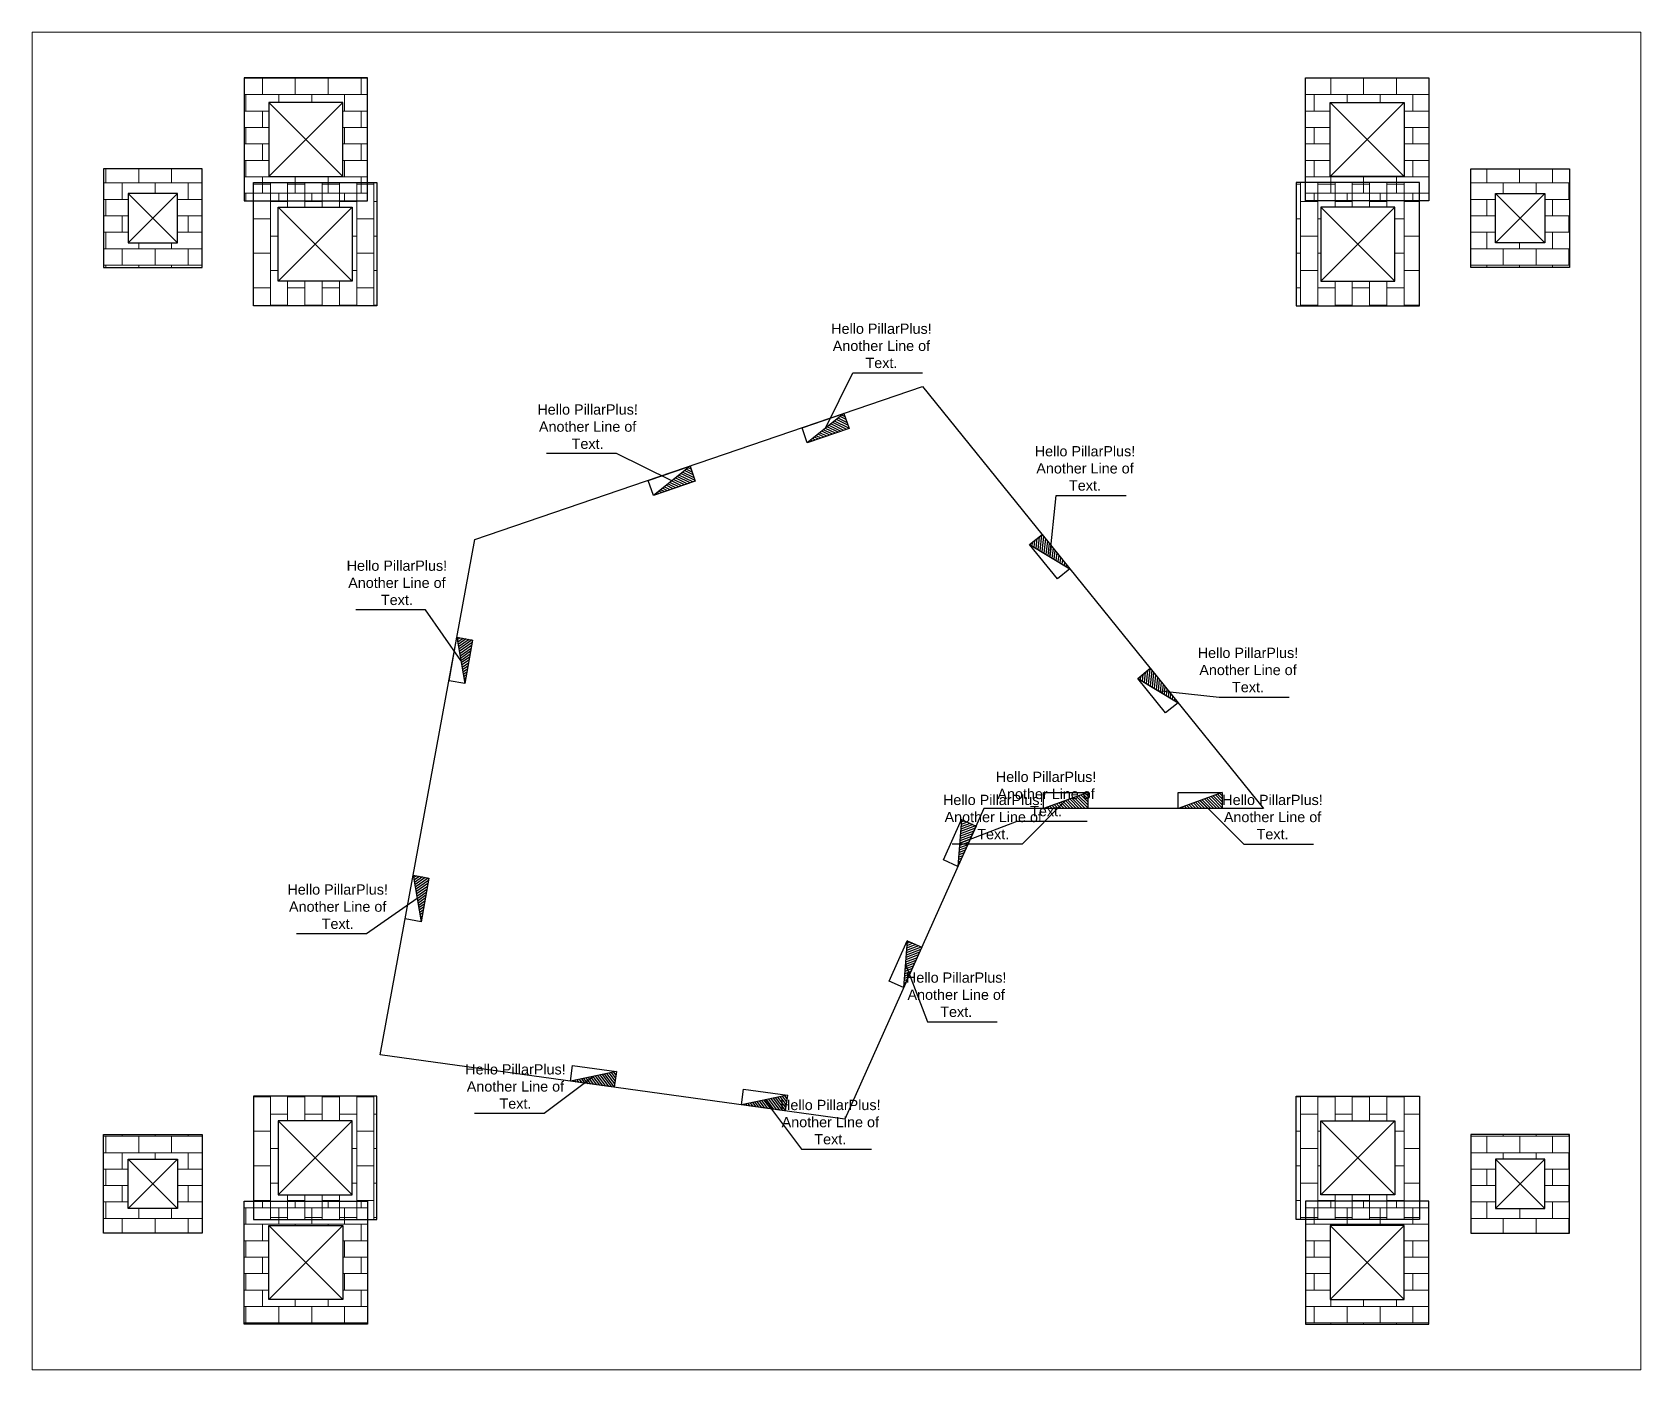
# Model space of a CAD drawing. Header units: millimetres. Extents: x 390 to 782, y 255 to 581.
import ezdxf

# ---------------------------------------------------------------- set-up
doc = ezdxf.new("R2010")
doc.units = ezdxf.units.MM
for name, color, linetype, lineweight in [('PP-OUTER', 4, 'Continuous', 15), ('PP-RWP', 150, 'Continuous', 15), ('PP-SWP', 1, 'Continuous', 20), ('PP-WWP', 3, 'Continuous', 20), ('SB', 6, 'Continuous', 30)]:
    doc.layers.add(name, color=color, linetype=linetype, lineweight=lineweight)
doc.layers.add('PP-ROOM', color=11, linetype='Continuous')
doc.layers.add('TextLayer', color=7, linetype='Continuous')
doc.styles.get("Standard").update_dxf_attribs({"font": 'arial.ttf'})

# ---------------------------------------------------------------- blocks, each defined once
blk = doc.blocks.new('GT 1')
at = {"layer": 'PP-WWP', "lineweight": 15}
h = blk.add_hatch(dxfattribs=at)
h.set_pattern_fill('AR-B816', color=9, scale=0.5, style=0)
h.set_pattern_definition([(0, (0, 0), (0, 4), []), (90, (0, 0), (-3.999999999999996, 4), [4, -4])])
h.paths.add_polyline_path([(376155.1063967842, 227649.4802232289), (376131.1039681962, 227649.480223229), (376131.1039681962, 227673.4826518168), (376155.1063967842, 227673.4826518168)])
h.paths.add_polyline_path([(376149.1057896372, 227667.4820446698), (376137.1045753433, 227667.4820446698), (376137.1045753433, 227655.4808303759), (376149.105789637, 227655.4808303759)], flags=16)
at = {"layer": 'PP-WWP', "lineweight": 30}
for p, q in [((376149.105789637, 227655.4808303759), (376137.1045753433, 227667.4820446698)), ((376137.1045753433, 227655.4808303759), (376149.1057896372, 227667.4820446698))]:
    blk.add_line(p, q, dxfattribs=at)
for points in [[(376155.1063967842, 227649.4802232289), (376155.1063967842, 227673.4826518168), (376131.1039681962, 227673.4826518168), (376131.1039681962, 227649.480223229)], [(376149.105789637, 227655.4808303759), (376149.1057896372, 227667.4820446698), (376137.1045753433, 227667.4820446698), (376137.1045753433, 227655.4808303759)]]:
    blk.add_lwpolyline(points, close=True, dxfattribs=at)
blk = doc.blocks.new('GHYTU')
at = {"layer": 'PP-RWP', "lineweight": 13, "ltscale": 30}
h = blk.add_hatch(dxfattribs=at)
h.set_pattern_fill('AR-B816', color=9, scale=0.0437500000004244, angle=-90.00000000009364, style=0)
h.set_pattern_definition([(270, (18204.31744541942, 19409.05260894233), (0.3500000000033954, -5.721e-13), []), (359.9999999999064, (18204.31744541942, 19409.05260894233), (0.3500000000039675, 0.3500000000028232), [0.3500000000033954, -0.3500000000033954])])
h.paths.add_polyline_path([(1084.106445236244, 356.8383337718769), (1086.606445236259, 356.8383337718769), (1086.606445236259, 354.3383337718625), (1084.106445236244, 354.3383337718625)])
h.paths.add_polyline_path([(1084.606445236244, 354.8383337718624), (1086.106445236255, 354.8383337718624), (1086.106445236259, 356.3383337718806), (1084.606445236244, 356.3383337718806)], flags=16)
at = {"layer": 'PP-RWP', "lineweight": 30, "ltscale": 30}
for p, q in [((1086.106445236259, 356.3383337718769), (1084.606445236244, 354.8383337718624)), ((1086.106445236259, 354.8383337718624), (1084.606445236244, 356.3383337718769))]:
    blk.add_line(p, q, dxfattribs=at)
for points in [[(1084.106445236244, 356.8383337718769), (1084.106445236244, 354.3383337718625), (1086.606445236259, 354.3383337718625), (1086.606445236259, 356.8383337718769)], [(1084.606445236244, 356.3383337718769), (1084.606445236244, 354.8383337718624), (1086.106445236259, 354.8383337718624), (1086.106445236259, 356.3383337718769)]]:
    blk.add_lwpolyline(points, close=True, dxfattribs=at)
blk = doc.blocks.new('IC 1')
at = {"layer": 'PP-SWP', "lineweight": 15, "ltscale": 30}
h = blk.add_hatch(dxfattribs=at)
h.set_pattern_fill('AR-B816', color=9, scale=6.000607146966712, style=0)
h.set_pattern_definition([(179.999999999925, (376164.1073075047, 227652.4805268024), (5.2382e-12, 4.000404764649728), []), (90, (376164.1073075047, 227652.4805268024), (4.000404764654962, 4.000404764644491), [4.000404764649728, -4.000404764649728])])
h.paths.add_polyline_path([(376179.1088253719, 227667.4820446698), (376179.1088253719, 227637.4790089349), (376149.105789637, 227637.479008935), (376149.1057896372, 227667.4820446698)])
h.paths.add_polyline_path([(376155.1063967842, 227661.4814375228), (376155.1063967842, 227643.479616082), (376173.108218225, 227643.479616082), (376173.108218225, 227661.4814375228)], flags=16)
at = {"layer": 'PP-SWP', "linetype": 'Continuous', "lineweight": 30, "ltscale": 30}
for p, q in [((376173.108218225, 227661.4814375228), (376155.1063967842, 227643.479616082)), ((376173.108218225, 227643.479616082), (376155.1063967842, 227661.4814375228))]:
    blk.add_line(p, q, dxfattribs=at)
for points in [[(376179.1088253719, 227667.4820446698), (376149.1057896372, 227667.4820446698), (376149.105789637, 227637.479008935), (376179.1088253719, 227637.4790089349)], [(376173.108218225, 227661.4814375228), (376155.1063967842, 227661.4814375228), (376155.1063967842, 227643.479616082), (376173.108218225, 227643.479616082)]]:
    blk.add_lwpolyline(points, close=True, dxfattribs=at)
blk = doc.blocks.new('CCDD')
at = {"layer": 'SB'}
for p, q in [((289471.2230616091, 2357.333353498018), (289491.1123911296, 2350.152471313402)), ((289491.1123911296, 2357.333353498018), (289471.2230616091, 2357.333353498018)), ((289471.2230616091, 2357.333353498018), (289471.2230616091, 2350.152471313402)), ((289491.1123911296, 2350.152471313402), (289491.1123911296, 2357.333353498018)), ((289471.2230616091, 2350.152471313402), (289491.1123911296, 2350.152471313402))]:
    blk.add_line(p, q, dxfattribs=at)
at = {"layer": 'SB', "color": 1, "lineweight": 25, "ltscale": 30}
for p, q in [((289471.2230616091, 2357.173597033633), (289471.3404396705, 2357.290975094732)), ((289471.2230616091, 2355.822810844506), (289472.3329044478, 2356.932653682684)), ((289471.2230616091, 2354.472024655311), (289473.3253692248, 2356.574332270869)), ((289471.2230616091, 2353.121238466268), (289474.317834002, 2356.216010858741)), ((289471.2230616091, 2351.770452277143), (289475.310298779, 2355.857689446892)), ((289471.2230616091, 2350.419666088029), (289476.3027635562, 2355.499368034899)), ((289472.3066530236, 2350.152471313402), (289477.2952283333, 2355.14104662284)), ((289473.6574392128, 2350.152471313402), (289478.2876931104, 2354.782725210923)), ((289475.0082254017, 2350.152471313402), (289479.2801578875, 2354.424403799024)), ((289476.3590115911, 2350.152471313402), (289480.2726226647, 2354.066082387008)), ((289477.7097977802, 2350.152471313402), (289481.2650874417, 2353.707760974942)), ((289479.0605839693, 2350.152471313402), (289482.2575522188, 2353.349439563)), ((289480.4113701584, 2350.152471313402), (289483.2500169958, 2352.991118151091)), ((289481.7621563474, 2350.152471313402), (289484.2424817731, 2352.632796739191)), ((289483.1129425364, 2350.152471313402), (289485.2349465504, 2352.274475327106)), ((289484.4637287256, 2350.152471313402), (289486.2274113273, 2351.91615391528)), ((289485.8145149149, 2350.152471313402), (289487.2198761045, 2351.55783250321)), ((289487.1653011039, 2350.152471313402), (289488.2123408816, 2351.199511091311)), ((289488.516087293, 2350.152471313402), (289489.2048056588, 2350.841189679245)), ((289489.866873482, 2350.152471313402), (289490.1972704358, 2350.482868267284))]:
    blk.add_line(p, q, dxfattribs=at)

msp = doc.modelspace()

# ---------------------------------------------------------------- linework, layer by layer
for p, q in [((497.8857825763721, 457.303236383225), (606.8239560990625, 494.5096497666175)), ((606.8239560990625, 494.5096497666175), (689.7768881617098, 391.8314580109683)), ((474.8239560990622, 331.8314580109683), (497.8857825763719, 457.303236383225)), ((621.7585709541784, 391.8314580109683), (587.8635993213738, 316.2203754724818)), ((689.7768881617098, 391.8314580109683), (621.7585709541784, 391.8314580109683)), ((587.8635993213738, 316.2203754724818), (474.8239560990622, 331.8314580109683))]:
    msp.add_line(p, q)
at = {"layer": 'PP-OUTER'}
msp.add_lwpolyline([(390.1390820220813, 580.790436636386), (781.5969431386033, 580.790436636386), (781.5969431386033, 255.1939692148237), (390.1390820220813, 255.1939692148237)], close=True, dxfattribs=at)
at = {"layer": 'PP-ROOM'}
msp.add_lwpolyline([(497.8857825763719, 457.303236383225), (606.8239560990625, 494.5096497666175), (689.7768881617098, 391.8314580109683), (621.7585709541784, 391.8314580109683), (587.8635993213738, 316.2203754724818), (474.8239560990622, 331.8314580109683), (497.8857825763719, 457.303236383225)], dxfattribs=at)
at = {"layer": 'TextLayer'}
for p, q in [((583.2118143005064, 484.3901949587744), (589.8042068944044, 497.8638863567513)), ((589.8042068944044, 497.8638863567513), (606.8042068944044, 497.8638863567513)), ((532.3001927347069, 478.19615243874165), (515.3001927347069, 478.19615243874165)), ((545.7738829524897, 471.6037574327347), (532.3001927347069, 478.19615243874165)), ((637.7611267051398, 453.1213808541652), (639.3375829442598, 468.0383103547742)), ((639.3375829442598, 468.0383103547742), (656.3375829442598, 468.0383103547742)), ((485.8927708279646, 440.18111359199867), (468.8927708279646, 440.18111359199867)), ((494.4518968035154, 427.8627791861363), (485.8927708279646, 440.18111359199867)), ((664.0848954521061, 420.5381205891754), (679.0018249981721, 418.9616647801835)), ((679.0018249981721, 418.9616647801835), (696.0018249981721, 418.9616647801835)), ((641.6152702500403, 393.77619760439904), (631.0086685322422, 383.16959588660086)), ((674.3709700580221, 393.77619760439904), (684.9775717758203, 383.1695958866008)), ((615.8589771942716, 383.42513316625264), (629.8695116569725, 388.78283081258076)), ((629.8695116569725, 388.78283081258076), (646.8695116569725, 388.78283081258076)), ((631.0086685322422, 383.16959588660086), (614.0086685322422, 383.16959588660086)), ((684.9775717758203, 383.1695958866008), (701.9775717758203, 383.1695958866008)), ((483.8014501878424, 369.917217995011), (471.4831028301794, 361.3581106597829)), ((471.4831028301794, 361.3581106597829), (454.4831028301794, 361.3581106597829)), ((602.6379546224125, 353.93238598963944), (607.9956577322673, 339.9218536162194)), ((607.9956577322673, 339.9218536162194), (624.9956577322673, 339.9218536162194)), ((526.7098410780018, 326.62907261160944), (514.7411126199243, 317.5875274396377)), ((514.7411126199243, 317.5875274396377), (497.74111261992425, 317.5875274396377)), ((568.3182417593198, 320.8828391768875), (577.3597846285287, 308.91410897923254)), ((577.3597846285287, 308.91410897923254), (594.3597846285287, 308.91410897923254))]:
    msp.add_line(p, q, dxfattribs=at)

# ---------------------------------------------------------------- block references
at = {"zscale": 0.5416434259248153}
for p, xscale, yscale, rotation in [((149375.3925881739, 49955.2250667744), -0.5416434259248153, 0.5416434259248153, 18.85693286422378), ((149337.9546568259, 49942.43862924836), -0.5416434259248153, 0.5416434259248153, 18.85693286422378), ((-96905.7922731444, 123220.1029047565), -0.5416434259248153, 0.5416434259248153, 128.9344815483486), ((29428.41819149338, 154535.9487345223), -0.5416434259248158, 0.5416434259248156, 79.83230177747095), ((-96879.46850439743, 123187.5196444915), -0.5416434259248153, 0.5416434259248153, 128.9344815483486), ((65917.9086425454, 142939.0945113551), -0.5416434259248153, 0.5416434259248153, 65.85423819235196), ((29417.76774487769, 154478.0031733311), -0.5416434259248156, 0.5416434259248153, 79.83230177747095), ((65904.68761997354, 142909.6017641785), -0.5416434259248153, 0.5416434259248153, 65.85423819235196), ((155673.6938013073, -22386.58140948073), -0.5416434259248153, 0.5416434259248153, 352.1370335489206), ((155715.3022019886, -22392.32764291545), -0.5416434259248153, 0.5416434259248153, 352.1370335489206)]:
    msp.add_blockref('CCDD', p, dxfattribs=dict(at, xscale=xscale, yscale=yscale, rotation=rotation))
at = {"xscale": -0.5416434259248153, "yscale": 0.5416434259248153, "zscale": 0.5416434259248153}
for p in [(157437.1866982768, -881.1131772172547), (157469.9423980848, -881.1131772172547)]:
    msp.add_blockref('CCDD', p, dxfattribs=at)
at = {"layer": 'PP-RWP', "yscale": 12.00298244384149, "zscale": 12.00298244384149}
for p, xscale in [((13486.49159818841, -3738.912672997642), -12.00298244384149), ((-12314.75557302773, -3738.912672997642), 12.00298244384149)]:
    msp.add_blockref('GHYTU', p, dxfattribs=dict(at, xscale=xscale))
at = {"layer": 'PP-RWP', "yscale": 12.00298244384149, "zscale": 12.00298244384149, "rotation": 180}
for p, xscale in [((13486.49159818841, 4574.897078848851), 12.00298244384149), ((-12314.75557302773, 4574.897078848851), -12.00298244384149)]:
    msp.add_blockref('GHYTU', p, dxfattribs=dict(at, xscale=xscale))
at = {"layer": 'PP-SWP', "color": 0, "linetype": 'Continuous', "lineweight": 13, "yscale": 1.000147330917084, "zscale": 1.000147330917084}
for p, xscale in [((-375762.802809671, -227131.3205130448), 1.000147330917084), ((376934.5388348317, -227131.3205130448), -1.000147330917084)]:
    msp.add_blockref('IC 1', p, dxfattribs=dict(at, xscale=xscale))
at = {"layer": 'PP-SWP', "color": 0, "linetype": 'Continuous', "lineweight": 13, "yscale": 1.000147330917084, "zscale": 1.000147330917084, "rotation": 180}
for p, xscale in [((-375762.802809671, 227967.304918896), -1.000147330917084), ((376934.5388348317, 227967.304918896), 1.000147330917084)]:
    msp.add_blockref('IC 1', p, dxfattribs=dict(at, xscale=xscale))
at = {"layer": 'PP-WWP', "color": 0, "linetype": 'Continuous', "lineweight": 13, "yscale": 1.000147330917084, "zscale": 1.000147330917084}
for p, xscale in [((-375779.053496566, -227159.5161140602), 1.000147330917084), ((376950.7895217265, -227159.5161140602), -1.000147330917084)]:
    msp.add_blockref('GT 1', p, dxfattribs=dict(at, xscale=xscale))
at = {"layer": 'PP-WWP', "color": 0, "linetype": 'Continuous', "lineweight": 13, "yscale": 1.000147330917084, "zscale": 1.000147330917084, "rotation": 180}
for p, xscale in [((-375779.053496566, 227995.5005199113), -1.000147330917084), ((376950.7895217265, 227995.5005199113), 1.000147330917084)]:
    msp.add_blockref('GT 1', p, dxfattribs=dict(at, xscale=xscale))

# ---------------------------------------------------------------- texts
at = {"layer": 'TextLayer', "char_height": 2.5, "attachment_point": 2}
for insert in [(596.8042068944044, 509.8638863567513), (525.3001927347069, 490.19615243874165), (646.3375829442598, 480.0383103547742), (478.8927708279646, 452.18111359199867), (686.0018249981721, 430.9616647801835), (636.8695116569725, 400.78283081258076), (624.0086685322422, 395.16959588660086), (691.9775717758203, 395.1695958866008), (464.4831028301794, 373.3581106597829), (614.9956577322673, 351.9218536162194), (507.74111261992425, 329.5875274396377), (584.3597846285287, 320.91410897923254)]:
    msp.add_mtext('Hello PillarPlus!\\PAnother Line of\\PText.', dxfattribs=dict(at, insert=insert))

doc.saveas('drawing.dxf')
